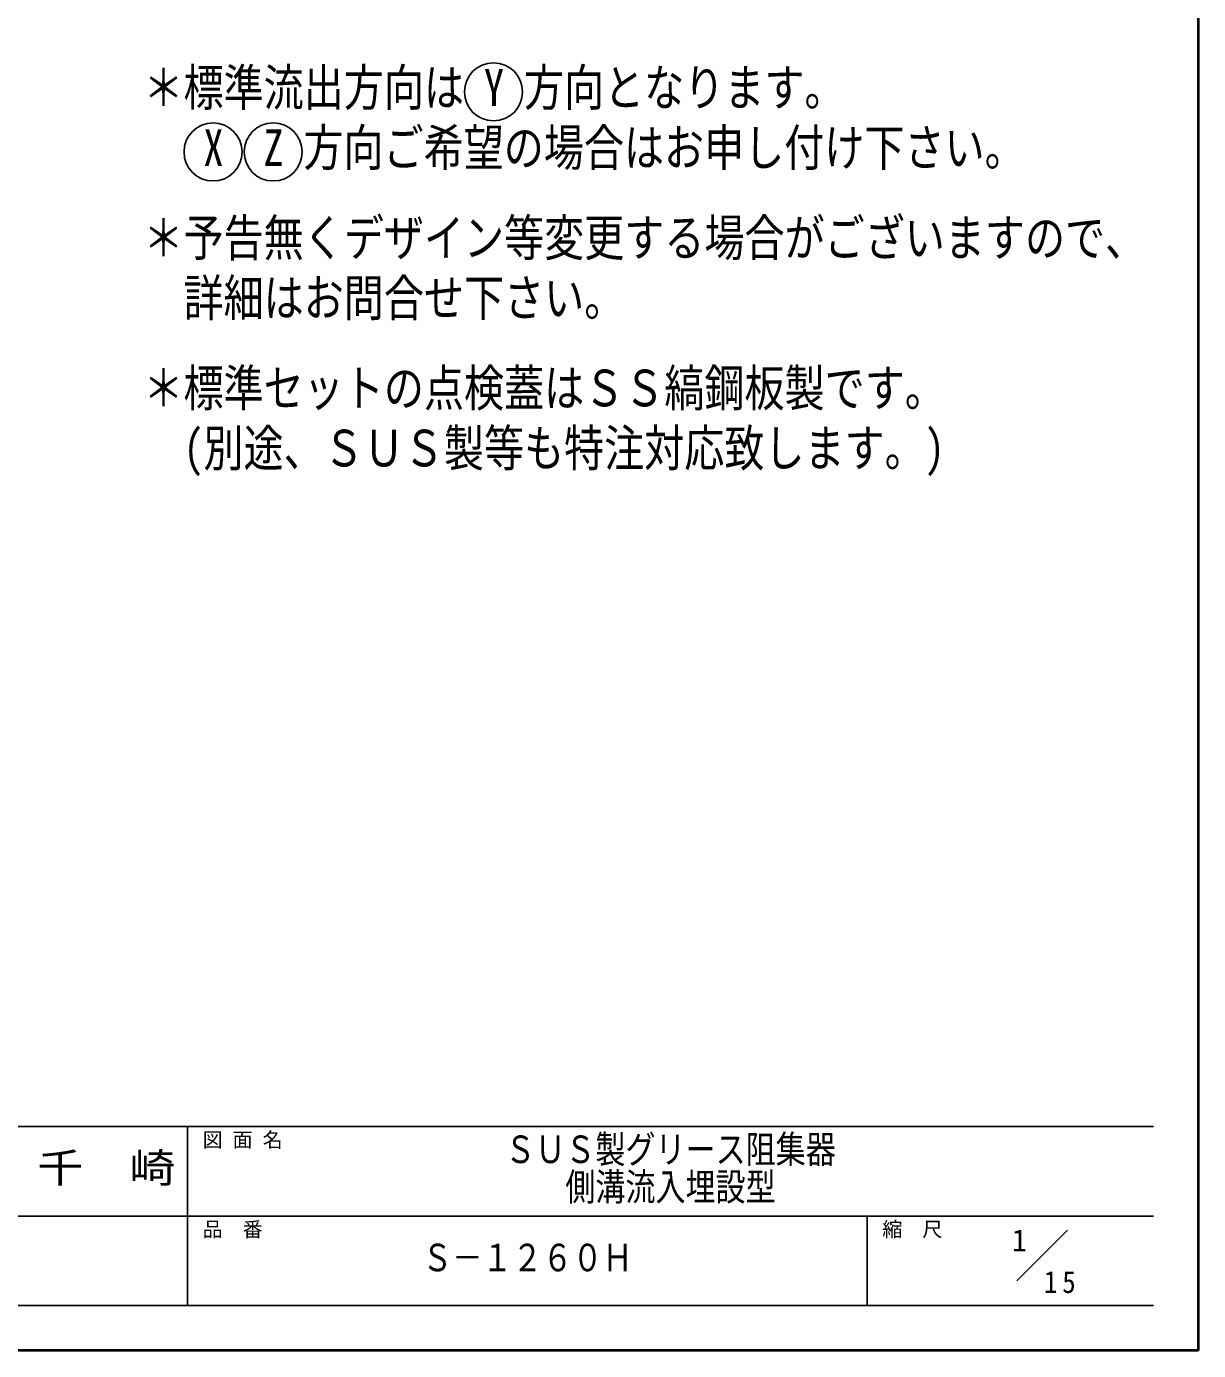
# Model space of a CAD drawing. Units: millimetres at full size, sheet at 1:15; details may follow other scales. Extents: x -3139 to 2936, y -2066 to 2149.
# Drawn here: x 1181 to 2936, y -2066 to -83 of the extents above; entities that cross this region are included whole.
import ezdxf
from ezdxf.enums import TextEntityAlignment as Align

# ---------------------------------------------------------------- set-up
doc = ezdxf.new("R2010")
doc.units = ezdxf.units.MM
doc.header["$LTSCALE"] = 15
doc.layers.add('0-6_補助線', color=4, linetype='Continuous', lineweight=9)
doc.styles.add('ＭＳ ゴシック', font='')
doc.styles.get('ＭＳ ゴシック').set_extended_font_data('MS Gothic')

msp = doc.modelspace()

# ---------------------------------------------------------------- linework, layer by layer
at = {"layer": '0-6_補助線', "color": 1, "lineweight": 40}
for q in [(2936.26, 2149.19), (-3138.74, -2065.81)]:
    msp.add_line((2936.26, -2065.81), q, dxfattribs=at)
at = {"layer": '0-6_補助線', "color": 6, "lineweight": 25}
for p, q in [((2868.76, -1730.45), (-101.24, -1730.45)), ((1422.33, -1998.31), (1422.33, -1730.45)), ((2868.76, -1864.38), (1020.55, -1864.38)), ((2440.19, -1998.31), (2440.19, -1864.38)), ((2868.76, -1998.31), (-101.24, -1998.31))]:
    msp.add_line(p, q, dxfattribs=at)
at = {"layer": '0-6_補助線', "color": 7, "lineweight": 18}
msp.add_line((2664.43, -1961.57), (2740.19, -1885.81), dxfattribs=at)
at = {"layer": '0-6_補助線', "color": 5, "lineweight": 25}
for centre in [(1880.51, -180.81), (1460.51, -270.81), (1550.51, -270.81)]:
    msp.add_circle(centre, 43.5, dxfattribs=at)

# ---------------------------------------------------------------- texts
at = {"layer": '0-6_補助線', "color": 7, "style": 'ＭＳ ゴシック'}
for s, height, width, p in [('＊標準流出方向は Y 方向となります。', 54.99, 0.8, (1356.26, -218.31)), (' X  Z 方向ご希望の場合はお申し付け下さい。', 54.99, 0.8, (1416.26, -308.31)), ('＊予告無くデザイン等変更する場合がございますので、', 54.99, 0.8, (1356.26, -443.31)), ('詳細はお問合せ下さい。', 54.99, 0.8, (1416.26, -533.31)), ('＊標準セットの点検蓋はＳＳ縞鋼板製です。', 54.99, 0.8, (1356.26, -668.31)), ('(別途、ＳＵＳ製等も特注対応致します。)', 54.99, 0.8, (1416.26, -758.31)), ('ＳＵＳ製グリース阻集器', 41.24, 0.8, (1898.05, -1797.42)), ('千\u3000崎', 43.99, 1.15, (1197.33, -1827.42)), ('側溝流入埋設型', 41.24, 0.8, (1988.05, -1853.67)), ('Ｓ－１２６０Ｈ', 41.24, 0.8, (1773.76, -1959.47))]:
    msp.add_text(s, height=height, dxfattribs=dict(at, width=width)).set_placement(p, align=Align.BOTTOM_LEFT)
for s, height, p in [('図 面 名', 21.99, (1444.83, -1767.95)), ('品\u3000番', 21.99, (1444.83, -1901.88)), ('縮\u3000尺', 21.99, (2462.69, -1901.88)), ('1', 32.99, (2656.81, -1927.1))]:
    msp.add_text(s, height=height, dxfattribs=at).set_placement(p, align=Align.BOTTOM_LEFT)
at = {"layer": '0-6_補助線', "color": 7, "insert": (2704.76, -1980.17), "char_height": 32.99, "attachment_point": 7, "style": 'ＭＳ ゴシック'}
msp.add_mtext('\\T1.36;\\W0.9;15', dxfattribs=at)

doc.saveas('drawing.dxf')
